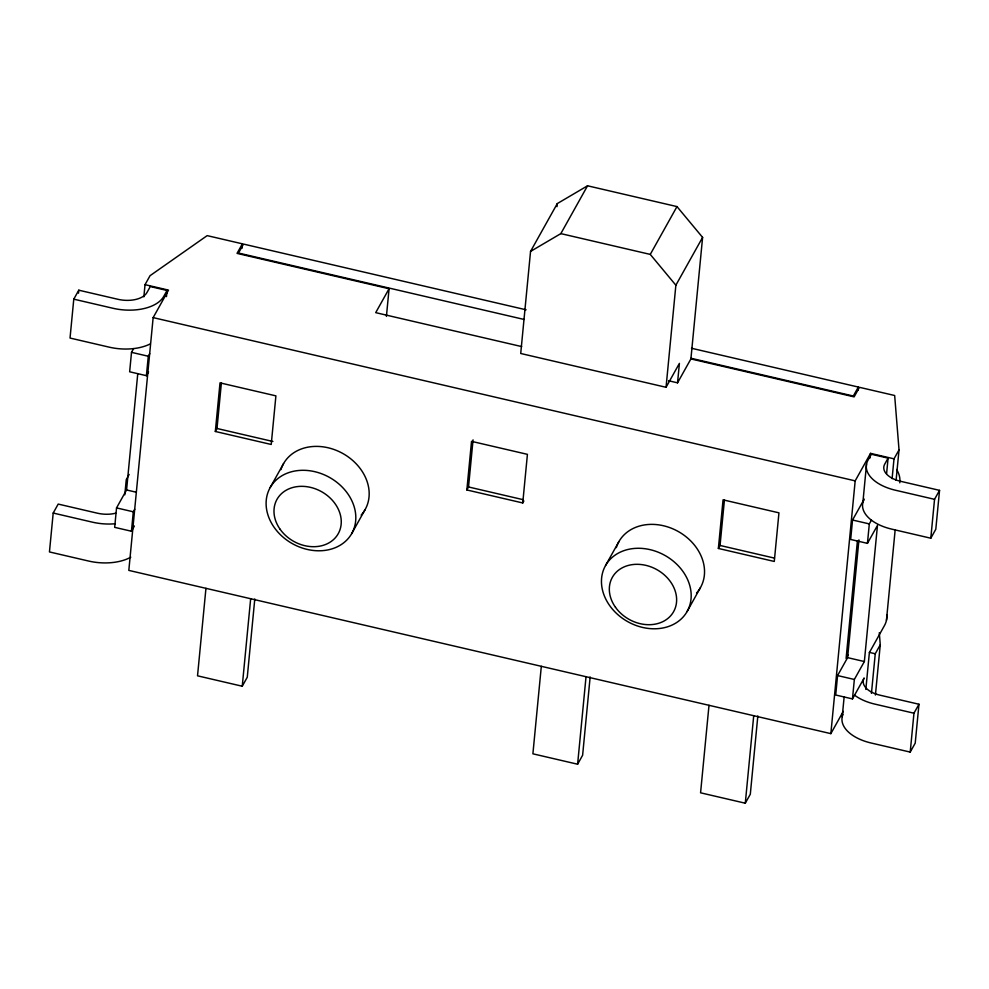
<?xml version="1.0" encoding="UTF-8"?>
<svg xmlns="http://www.w3.org/2000/svg" width="989" height="989" viewBox="0 0 989 989"><rect width="100%" height="100%" fill="white"/><g stroke="black" fill="none" stroke-linecap="round" stroke-linejoin="round"><path stroke-width="1.48" d="M115.688 513.204A23.415 12.894 5.5 0 1 97.33 513.18L58.203 504.081L53.196 513.044L49.45 551.936L88.577 561.035A40.969 22.574 5.5 0 0 130.783 557.203M166.461 296.601L167.054 290.457L150.291 286.563L146.953 292.534A23.415 12.894 5.5 0 1 117.914 299.296L78.786 290.197L73.779 299.16L70.034 338.053L109.161 347.151A40.969 22.574 5.5 0 0 150.118 343.974M78.502 293.189L78.786 290.197M137.755 373.743L126.567 489.963L116.541 507.901L114.675 527.347L131.438 531.241L134.368 526.012M133.614 348.598L131.512 352.344L129.646 371.79L146.409 375.684L148.56 371.852M124.812 494.821L126.271 479.591L129.139 474.473M143.862 296.848L145.037 284.659L150.044 275.696L207.171 235.629L242.392 243.826L241.946 248.387M131.438 531.241L133.317 511.795L134.751 509.236M146.409 375.684L148.288 356.25L149.747 353.629M145.037 284.659L168.513 290.123L153.147 317.617L128.817 570.393L830.847 733.64L843.283 711.388M215.33 431.476L220.015 382.867L275.906 395.86L271.221 444.469L215.33 431.476L216.999 428.484L221.388 382.916M205.947 588.331L197.528 675.821L242.243 686.23L247.262 677.255L254.791 598.975M242.243 686.23L250.662 598.728M386.415 316.406L389.073 288.739L237.039 253.382L242.392 243.826M466.857 489.963L471.53 441.354L527.421 454.347L522.748 502.956L466.857 489.963L468.526 486.971L473.051 439.882M677.539 382.83L690.903 358.92L702.598 237.397L676.983 206.59L587.553 185.796L557.277 203.598L530.549 251.416L520.721 353.493L666.054 387.292L679.406 363.383L677.539 382.83L668.552 380.74M556.98 206.676L557.277 203.598M541.317 666.314L532.898 753.816L577.613 764.213L582.62 755.25L590.149 676.958M577.613 764.213L586.032 676.711M666.054 387.292L675.87 285.215L702.598 237.397M718.373 548.45L723.058 499.841L778.949 512.834L774.276 561.455L718.373 548.45L720.041 545.458L724.43 499.89M709.002 705.305L700.571 792.807L745.286 803.204L750.305 794.241L757.834 715.949M745.286 803.204L753.717 715.702M858.044 390.123L858.341 387.058L691.472 348.252M830.847 733.64L855.176 480.864L870.53 453.37L894.007 458.834L899.026 449.871L894.662 395.501L859.453 387.317L854.113 396.873L690.903 358.92M858.934 539.883L847.598 657.636L837.572 675.561L835.705 695.007L852.469 698.914L864.163 677.997A23.415 12.894 5.5 0 0 879.839 695.143L918.966 704.242L915.221 743.135L910.214 752.097L871.086 742.999A40.969 22.574 5.5 0 1 843.036 714.206M864.238 499.099L852.543 520.016L850.676 539.462L867.44 543.357L877.466 525.431L864.361 661.542L854.348 679.468L852.469 698.914M857.389 541.181L846.102 658.464L848.228 654.656M862.878 502.548L866.549 463.977M870.097 457.944L870.53 453.37M867.44 543.357L869.319 523.91L871.408 520.165M865.832 689.42L869.38 652.567L884.401 625.678A58.524 32.254 5.5 0 0 886.75 614.676M886.614 473.484L888.085 458.13L871.321 454.235L867.983 460.206A40.969 22.574 5.5 0 0 895.416 490.223L934.543 499.321L939.55 490.359L900.423 481.26A23.415 12.894 5.5 0 1 884.747 464.101L888.085 458.13M871.445 693.338L875.253 653.766L880.259 644.791L879.295 632.713M892.103 478.627L894.007 458.834M875.426 695.032L880.259 644.791M896.096 480.308L899.026 449.871M886.453 620.288L895.144 530.055M910.214 752.097L913.96 713.205L918.966 704.242M863.669 500.224A40.969 22.574 5.5 0 0 891.67 529.115L930.797 538.214L934.543 499.321M939.55 490.359L935.804 529.251L930.797 538.214M842.22 716.753L844.124 697.146M167.054 290.457L163.717 296.44A40.969 22.574 5.5 0 1 112.907 308.259L73.779 299.16M270.22 487.466L283.571 463.569M389.073 288.739L375.709 312.648L521.685 346.583M351.688 533.615A46.817 37.978 29.2 0 0 306.874 470.443A46.817 37.978 29.2 0 0 274.299 527.57A46.817 37.978 29.2 0 0 351.688 533.615L365.052 509.706M530.549 251.416L560.837 233.614L587.553 185.796M675.87 285.215L650.268 254.408L676.983 206.59M522.748 502.956L523.861 500.966M605.577 565.461L618.941 541.552M687.058 611.598A46.817 37.978 29.2 0 0 642.232 548.425A46.817 37.978 29.2 0 0 609.657 605.565A46.817 37.978 29.2 0 0 687.058 611.598L700.41 587.689M858.341 387.058L853.322 396.02L690.977 358.265M560.837 233.614L650.268 254.408M526.111 309.804L243.504 244.085L238.497 253.048L524.108 319.459M153.147 317.617L855.176 480.864M131.512 352.344L148.288 356.25M852.543 520.016L869.319 523.91M216.999 428.484L272.902 441.477M468.526 486.971L522.946 499.63M720.041 545.458L774.474 558.117M869.38 652.394L875.253 653.766M126.567 489.963L136.346 492.238M847.598 657.636L864.361 661.542M116.541 507.901L133.317 511.795M837.572 675.561L854.348 679.468M53.196 513.044L92.323 522.143A40.969 22.574 5.5 0 0 115.293 523.75M913.96 713.205L874.832 704.106A40.969 22.574 5.5 0 1 854.57 695.156M896.64 469.515A58.524 32.254 5.5 0 1 899.792 482.793M280.925 469.639A46.817 37.978 29.2 0 1 343.121 453.654A46.817 37.978 29.2 0 1 361.17 515.084M616.295 547.622A46.817 37.978 29.2 0 1 678.491 531.637A46.817 37.978 29.2 0 1 696.528 593.066M615.479 607.283A35.109 28.483 29.2 0 0 673.534 611.808A35.109 28.483 29.2 0 0 639.92 564.422A35.109 28.483 29.2 0 0 615.479 607.283M280.122 529.288A35.109 28.483 29.2 0 0 338.164 533.825A35.109 28.483 29.2 0 0 304.55 486.44A35.109 28.483 29.2 0 0 280.122 529.288"/></g></svg>
